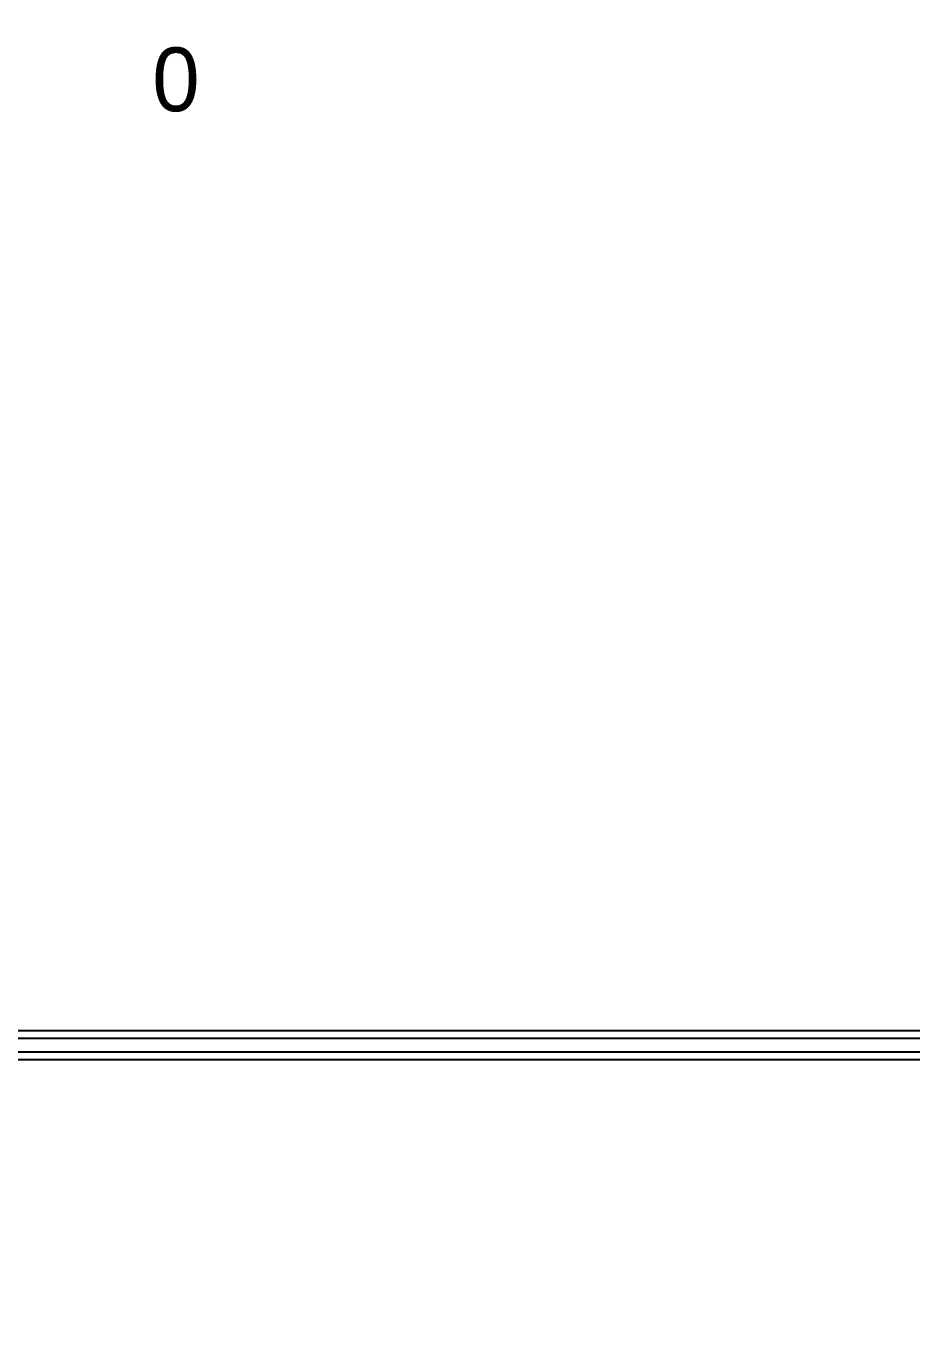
# Model space of a CAD drawing. Extents: x -50000 to 50000, y -50000 to 50000.
# Drawn here: x -32435 to -31768, y -18218 to -17233 of the extents above; entities that cross this region are included whole.
import ezdxf

# ---------------------------------------------------------------- set-up
doc = ezdxf.new("R2010")
doc.units = 0
doc.layers.add('FRAME', color=14, linetype='CONTINUOUS')
doc.layers.add('XOR', color=5, linetype='CONTINUOUS')

# ---------------------------------------------------------------- blocks, each defined once
blk = doc.blocks.new('CHIP_RESONATOR1')
at = {"layer": 'XOR'}
for points in [[(1570, 3505), (1570, 3511), (5430, 3511), (5430, 3505)], [(1570, 3489), (1570, 3495), (5430, 3495), (5430, 3489)]]:
    blk.add_lwpolyline(points, close=True, dxfattribs=at)
at = {"layer": 'FRAME'}
blk.add_text('0', height=48, dxfattribs=at).set_placement((3560, 4203))

msp = doc.modelspace()

# ---------------------------------------------------------------- linework, layer by layer
at = {"layer": 'FRAME'}
for radius in [50000, 49000]:
    msp.add_circle((0, 0), radius, dxfattribs=at)

# ---------------------------------------------------------------- block references
msp.add_blockref('CHIP_RESONATOR1', (-35900, -21500))

doc.saveas('drawing.dxf')
